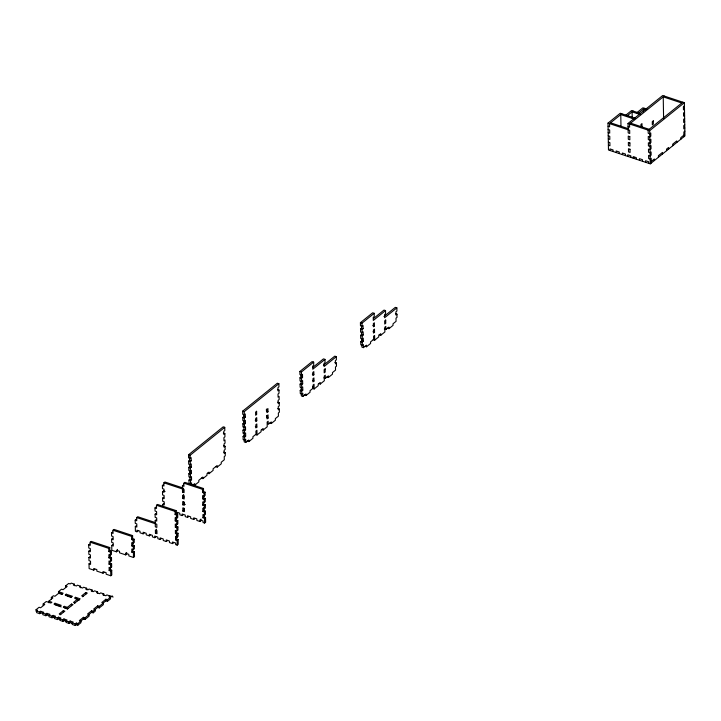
<?xml version="1.0" encoding="UTF-8"?>
<svg xmlns="http://www.w3.org/2000/svg" width="721" height="721" viewBox="0 0 721 721"><rect width="100%" height="100%" fill="white"/><g stroke="black" fill="none" stroke-linecap="round" stroke-linejoin="round"><path stroke-width="1.08" d="M189.614 457.114L189.668 460.277L188.65 461.098L188.704 464.261L190.254 464.775L190.2 461.611L191.218 460.791L191.164 457.628L190.146 458.448L188.596 457.934L188.541 454.771L223.222 426.823L224.763 427.337L224.817 430.5L223.798 431.32L223.852 434.484L224.88 433.663L223.33 433.15M243.752 414.548L243.788 416.657L242.77 417.486L242.824 420.64L244.374 421.154L244.311 417.991L245.338 417.171L245.284 414.016L244.257 414.836L242.716 414.323L242.653 411.159L277.333 383.212L278.883 383.725L278.937 386.889L277.918 387.709L277.973 390.872L278.991 390.052L277.441 389.538M190.146 458.448L190.092 455.284L224.763 427.337M244.257 414.836L244.203 411.673L278.883 383.725M300.972 374.848L301.008 376.948L299.99 377.777L300.044 380.931L301.594 381.445L301.54 378.291L302.559 377.462L302.505 374.307L301.486 375.127L299.936 374.614L299.882 371.45L312.121 361.591L313.671 362.104L313.725 365.259L312.707 366.088L312.761 369.242L325 359.382L323.45 358.869L312.959 367.322M361.518 326.054L361.554 328.154L360.527 328.983L360.59 332.138L362.131 332.651L362.077 329.497L363.096 328.668L363.042 325.513L362.023 326.334L360.473 325.82L360.419 322.657L372.658 312.797L374.208 313.311L374.262 316.465L373.244 317.294L373.298 320.448L385.537 310.589L383.987 310.075L373.496 318.529M608.01 123.111L629.676 130.303L629.739 133.466L628.189 132.952L628.018 123.462L662.698 95.523L684.373 102.706L684.95 135.899L650.27 163.847L608.479 149.986L608.01 123.111L620.249 113.251L635.21 118.217M94.775 569.284L93.757 570.113L89.116 568.572L89.025 563.831L90.576 564.345L90.522 561.181L88.971 560.668L88.917 557.504L90.467 558.018L90.413 554.855L88.863 554.341L88.809 551.186L90.359 551.7L90.305 548.537L88.755 548.023L88.701 544.86L90.242 545.373L90.188 542.21L91.207 541.39L109.79 547.554L109.844 550.709L108.826 551.538L110.367 552.052L111.394 551.223L109.844 550.709M162.757 506.331L162.73 504.43L164.271 504.943L164.217 501.78L162.667 501.266L162.613 498.112L164.163 498.626L164.109 495.462L162.558 494.948L162.504 491.785L164.055 492.299L164 489.135L162.45 488.622L162.396 485.467L163.946 485.981L163.883 482.818L164.911 481.998L182.449 487.811M301.486 375.127L301.432 371.964L313.671 362.104M362.023 326.334L361.969 323.17L374.208 313.311M621.79 113.765L609.551 123.624L609.615 126.788L608.064 126.274M88.701 544.86L89.719 544.04M162.396 485.467L163.415 484.638M190.254 464.775L191.272 463.945L191.326 467.109L190.308 467.929L190.362 471.092L188.821 470.579L188.767 467.415L189.785 466.595L189.749 464.486M244.374 421.154L245.392 420.334L245.446 423.497L244.428 424.318L244.482 427.481L242.932 426.967L242.878 423.804L243.896 422.984L243.86 420.875M625.531 115.396L631.578 110.529L640.347 113.44M117.451 549.411L117.478 550.988L116.46 551.808L111.818 550.267L111.728 545.527L113.278 546.04L113.224 542.886L111.674 542.372L111.62 539.209L113.17 539.723L113.116 536.559L111.566 536.045L111.512 532.882L113.062 533.396L113.008 530.241L114.026 529.412L132.601 535.577L132.655 538.74L131.637 539.56L133.187 540.074L134.205 539.254L132.655 538.74M627 115.973L633.119 111.043M88.809 551.186L89.828 550.357M111.512 532.882L112.53 532.062M162.504 491.785L163.523 490.965L165.073 491.479M190.362 471.092L191.389 470.272L191.444 473.436L190.425 474.256L190.479 477.419L188.929 476.905L188.875 473.742L189.893 472.922L189.857 470.813M244.482 427.481L245.5 426.661L245.555 429.815L244.536 430.635L244.59 433.799L243.04 433.285L242.986 430.131L244.004 429.301L243.95 426.147M301.594 381.445L302.613 380.625L302.667 383.788L301.648 384.608L301.702 387.772L300.152 387.258L300.098 384.095L301.117 383.275L301.081 381.166M362.131 332.651L363.159 331.831L363.213 334.995L362.185 335.815L362.248 338.978L360.698 338.464L360.644 335.301L361.663 334.481L361.627 332.372M323.414 365.304L334.778 356.147L336.328 356.661L336.383 359.824L335.364 360.644L335.418 363.808L336.437 362.987L334.886 362.474M383.951 316.519L395.315 307.353L396.865 307.867L396.92 311.03L395.901 311.851L395.955 315.014L396.974 314.194L395.423 313.68M636.859 112.683L642.907 107.817L647.548 109.349M137.963 530.962L136.945 531.783L135.395 531.269L135.314 526.528L136.855 527.042L136.801 523.879L135.26 523.365L135.197 520.202L136.747 520.715L136.693 517.552L137.711 516.732L155.258 522.554M223.546 445.794L225.096 446.308L224.078 447.128L224.024 443.965L225.042 443.145L224.988 439.981L223.97 440.81L223.916 437.647L224.934 436.827L224.88 433.663M256.775 420.776L255.757 421.596L255.703 418.432L256.721 417.612L256.775 420.776L255.225 420.262M267.996 411.736L266.977 412.556L266.914 409.393L267.942 408.573L267.996 411.736L266.446 411.222L266.41 409.113M277.666 402.183L279.216 402.697L278.189 403.517L278.135 400.353L279.153 399.533L279.099 396.37L278.081 397.19L278.027 394.026L279.045 393.206L278.991 390.052M313.887 374.749L312.869 375.569L312.815 372.406L313.833 371.585L313.887 374.749L312.337 374.235M336.328 356.661L324.09 366.529L324.035 363.366L325.054 362.546L325 359.382M374.424 325.955L373.406 326.775L373.352 323.612L374.37 322.792L374.424 325.955L372.883 325.441M396.865 307.867L384.626 317.736L384.572 314.572L385.591 313.752L385.537 310.589M638.337 113.26L644.448 108.321M88.917 557.504L89.936 556.684M111.62 539.209L112.638 538.389M135.197 520.202L136.224 519.381M162.613 498.112L163.631 497.283M190.479 477.419L191.498 476.59L191.552 479.753L190.533 480.574L190.587 483.737L189.037 483.223L188.983 480.06L190.002 479.24L189.965 477.131M244.59 433.799L245.609 432.979L245.663 436.142L244.644 436.962L244.698 440.125L243.157 439.612L243.094 436.448L244.122 435.628L244.059 432.465M301.702 387.772L302.721 386.952L302.784 390.106L301.757 390.935L301.811 394.09L300.269 393.576L300.215 390.421L301.234 389.592L301.198 387.492M362.248 338.978L363.267 338.158L363.321 341.312L362.303 342.142L362.357 345.296L360.806 344.782L360.752 341.628L361.771 340.799L361.735 338.699M136.693 517.552L156.817 524.23L156.872 527.393L155.321 526.88L155.213 520.553L156.763 521.067L156.709 517.903L155.159 517.39L155.105 514.235L156.655 514.749L156.601 511.586L155.051 511.072L154.997 507.908L156.538 508.422L156.484 505.259L157.511 504.439L176.086 510.603L176.14 513.758L175.122 514.587L176.663 515.1L177.69 514.271L176.14 513.758M163.883 482.818L184.008 489.487L184.071 492.65L182.521 492.137L182.413 485.819L183.954 486.333L183.9 483.169L184.918 482.349L203.502 488.505L203.556 491.668L202.538 492.488L204.079 493.002L205.097 492.182L203.556 491.668M664.248 96.028L629.568 123.976L629.622 127.139L628.081 126.626M154.997 507.908L156.015 507.088M182.413 485.819L183.431 484.99M223.663 452.112L225.204 452.626L224.186 453.455L224.132 450.292L225.15 449.471L225.096 446.308M256.883 427.102L255.865 427.923L255.811 424.759L256.829 423.939L256.883 427.102L255.333 426.589M268.104 418.054L267.085 418.874L267.031 415.72L268.05 414.899L268.104 418.054L266.554 417.54L266.518 415.431M277.774 408.501L279.324 409.014L278.306 409.834L278.243 406.671L279.27 405.851L279.216 402.697M313.995 381.067L312.977 381.887L312.923 378.732L313.941 377.903L313.995 381.067L312.454 380.553M374.541 332.273L373.523 333.093L373.46 329.939L374.487 329.109L374.541 332.273L372.991 331.759M89.025 563.831L90.053 563.002M111.728 545.527L112.755 544.706M135.314 526.528L136.332 525.708M162.73 504.43L163.748 503.609M108.826 551.538L108.763 548.375L109.79 547.554M190.587 483.737L191.606 482.917L191.642 485.026M244.698 440.125L245.717 439.305L245.78 442.46L244.23 441.946L244.194 439.837M301.811 394.09L302.838 393.269L302.892 396.433L301.342 395.919L301.306 393.81M362.357 345.296L363.375 344.476L363.429 347.639L361.879 347.125L361.843 345.017M36.077 611.309L36.05 609.732L39.105 607.262L40.655 607.776L44.738 604.486L43.188 603.973L43.215 605.559M43.188 603.973L46.252 601.512L50.894 603.053L51.912 602.233L48.821 601.206L48.848 602.783M51.38 598.98L51.344 597.403L53.39 595.753L54.94 596.267L59.014 592.986L62.114 594.014L63.133 593.185L58.491 591.644L58.518 593.23L62.231 594.465M58.491 591.644L61.546 589.183L63.097 589.697L67.17 586.407L65.629 585.894L65.656 587.471M65.629 585.894L68.684 583.424L70.234 583.938L71.253 583.118L74.353 584.145L74.38 585.722M155.105 514.235L156.124 513.406M182.521 492.137L183.54 491.316L183.485 488.153M112.26 595.861L107.42 599.755L105.879 599.241L101.796 602.531L103.346 603.044L99.264 606.334L97.714 605.82L93.64 609.101L95.19 609.615L93.144 611.264L91.594 610.75L87.52 614.04L89.071 614.553L84.988 617.834L83.438 617.32L79.355 620.61L80.905 621.123L77.85 623.593L76.3 623.079L76.327 624.656L75.308 625.477L72.208 624.458L72.181 622.872L73.2 622.052L70.108 621.024L70.135 622.602L69.117 623.431L66.017 622.403L65.99 620.817L67.008 619.997L63.917 618.969L63.944 620.556L62.925 621.376L59.825 620.348L59.798 618.771L60.816 617.942L58.5 617.176L58.527 618.753L57.509 619.573L54.408 618.555L54.381 616.969L55.4 616.149L53.075 615.373L53.111 616.96L52.083 617.78L48.992 616.752L48.965 615.175L49.983 614.355L46.883 613.328L46.91 614.905L45.892 615.725L42.8 614.698L42.773 613.12L43.792 612.3L40.691 611.273L40.718 612.85L39.7 613.67L36.609 612.643L36.582 611.066L37.6 610.245L36.05 609.732M48.821 601.206L52.894 597.916L51.344 597.403M192.426 485.458L194.724 483.611L194.751 485.188L193.201 484.674M245.78 442.46L248.835 439.999L248.862 441.576L247.312 441.063M302.892 396.433L305.947 393.963L305.974 395.55L304.433 395.036M323.783 377.831L325.324 378.345L328.388 375.884L328.415 377.462L326.865 376.948M363.429 347.639L366.493 345.17L366.52 346.756L364.97 346.242M384.32 329.046L385.87 329.551L388.925 327.091L388.952 328.668L387.402 328.154M194.751 485.188L198.825 481.907L198.798 480.321L202.88 477.032L202.907 478.618L201.357 478.104M202.907 478.618L206.99 475.328L206.963 473.751L209 472.102L209.027 473.679L207.477 473.174M209.027 473.679L213.11 470.398L213.083 468.812L217.156 465.523L217.183 467.109L215.642 466.595M217.183 467.109L221.266 463.819L221.239 462.242L224.294 459.773L224.24 456.609L225.258 455.789L225.204 452.626M248.862 441.576L252.945 438.287L252.918 436.71L255.973 434.24L255.919 431.077L256.937 430.257L257.018 434.997L255.477 434.484M257.018 434.997L261.101 431.717L261.074 430.131L263.111 428.49L263.138 430.067L261.597 429.554M263.138 430.067L267.221 426.778L267.14 422.037L268.158 421.217L268.212 424.381L271.276 421.911L271.303 423.497L269.753 422.984M271.303 423.497L275.377 420.208L275.35 418.622L278.414 416.161L278.36 412.998L279.378 412.178L279.324 409.014M305.974 395.55L310.057 392.26L310.03 390.674L313.085 388.213L313.031 385.05L314.05 384.23L314.14 388.97L312.59 388.457L312.553 386.564M314.14 388.97L318.213 385.681L318.186 384.104L320.232 382.454L320.259 384.041L318.709 383.527M320.259 384.041L324.333 380.751L324.252 376.011L325.27 375.19L325.324 378.345M328.415 377.462L332.498 374.172L332.462 372.595L335.526 370.125L335.472 366.971L336.491 366.142L336.437 362.987M366.52 346.756L370.594 343.466L370.567 341.889L373.631 339.42L373.577 336.256L374.596 335.436L374.677 340.177L373.127 339.663M374.677 340.177L378.759 336.887L378.732 335.31L380.769 333.661L380.796 335.247L379.246 334.733M380.796 335.247L384.879 331.957L384.789 327.217L385.816 326.397L385.87 329.551M388.952 328.668L393.035 325.378L393.008 323.801L396.063 321.332L396.009 318.177L397.028 317.348L396.974 314.194M131.637 539.56L131.583 536.397L132.601 535.577M39.7 613.67L39.673 612.093L40.691 611.273M74.353 584.145L73.335 584.965L76.426 585.993L77.444 585.173L80.545 586.2L80.572 587.777M108.934 557.856L109.953 557.036L111.503 557.549L110.484 558.369L108.934 557.856L108.88 554.692L110.421 555.206L111.449 554.386L111.394 551.223M155.213 520.553L156.232 519.733M182.629 498.463L182.575 495.3L184.125 495.814L184.179 498.977L182.629 498.463L183.648 497.634L183.594 494.48M55.012 603.252L53.985 604.081L60.185 606.136L61.204 605.307L55.012 603.252L55.039 604.838L61.231 606.893M66.224 594.212L65.205 595.032L71.397 597.087L72.415 596.267L66.224 594.212L66.251 595.798M136.945 531.783L136.918 530.196L140.009 531.224L140.036 532.81L143.137 533.837L144.155 533.008M109.042 564.183L110.061 563.353L111.611 563.867L110.592 564.696L109.042 564.183L108.988 561.019L110.538 561.533L111.557 560.713L111.503 557.549M131.745 545.878L132.763 545.058L134.313 545.572L133.295 546.392L131.745 545.878L131.691 542.724L133.241 543.237L134.259 542.408L134.205 539.254M45.892 615.725L45.865 614.148L46.883 613.328M80.545 586.2L79.526 587.02L82.618 588.048L83.636 587.227L86.736 588.255L86.763 589.832M182.737 504.781L182.683 501.618L184.234 502.131L184.288 505.295L182.737 504.781L183.756 503.961L183.72 501.852M175.122 514.587L175.068 511.423L176.086 510.603M202.538 492.488L202.475 489.325L203.502 488.505M682.823 102.193L648.143 130.141L648.206 133.304L649.747 133.818L650.766 132.988L650.829 136.152L649.801 136.972L648.26 136.458L648.314 139.622L649.864 140.135L650.883 139.315L650.937 142.479L649.918 143.299L648.368 142.785L648.422 145.948L649.972 146.462L650.991 145.633L651.045 148.796L650.027 149.617L648.476 149.103L648.53 152.266L650.081 152.78L651.099 151.96L651.153 155.123L650.135 155.943L648.585 155.43L648.648 158.593L650.189 159.107L651.207 158.278L651.297 163.027M650.27 163.847L649.693 130.654L684.373 102.706M116.46 551.808L116.432 550.231L119.524 551.259L119.551 552.836L125.742 554.891L125.715 553.313L126.743 552.493M93.757 570.113L93.73 568.527L96.821 569.554L96.848 571.131L103.04 573.186L104.067 572.366M125.742 554.891L126.77 554.07M143.137 533.837L143.109 532.251L146.201 533.279L146.228 534.865L149.328 535.883L150.347 535.063M177.763 512.973L176.744 513.794L176.717 512.216L179.808 513.235L179.835 514.821L182.161 515.587L183.179 514.767M109.15 570.5L110.178 569.68L111.719 570.194L110.701 571.014L109.15 570.5L109.096 567.337L110.646 567.851L111.665 567.03L111.611 563.867M131.853 552.205L132.88 551.385L134.421 551.898L133.403 552.719L131.853 552.205L131.799 549.042L133.349 549.555L134.367 548.735L134.313 545.572M684.427 105.87L683.409 106.69L683.463 109.853L684.481 109.024M52.083 617.78L52.056 616.203L53.075 615.373M64.295 606.334L64.322 607.92L67.423 608.948L73.019 604.586L71.469 604.072L67.395 607.361L64.295 606.334L63.277 607.154L67.918 608.695M74.353 603.351L80.157 598.836L75.516 597.294L74.497 598.115L77.589 599.142L77.616 600.728M86.736 588.255L85.718 589.075L88.034 589.841L89.053 589.021L92.153 590.048L92.18 591.626M155.439 533.198L155.385 530.034L156.926 530.548L156.98 533.711L155.439 533.198L156.457 532.377L156.403 529.214M182.855 511.108L182.792 507.945L184.342 508.458L184.396 511.622L182.855 511.108L183.873 510.279L183.837 508.179M175.23 520.904L176.248 520.084L177.799 520.598L176.78 521.418L175.23 520.904L175.176 517.741L176.726 518.255L177.745 517.435L177.69 514.271M202.646 498.815L203.664 497.986L205.215 498.499L204.196 499.329L202.646 498.815L202.592 495.651L204.133 496.165L205.161 495.345L205.097 492.182M60.077 614.86L64.863 611.165L63.313 610.651L59.23 613.941L60.78 614.454M77.589 599.142L73.515 602.432L75.065 602.945M82.518 596.781L87.295 593.077L85.754 592.563L81.671 595.852L83.221 596.366M149.328 535.883L149.301 534.306L152.392 535.333L152.419 536.911L154.745 537.686L155.763 536.866M684.535 112.188L683.517 113.008L683.571 116.171L684.59 115.351M57.509 619.573L57.473 617.996L58.5 617.176M92.153 590.048L91.134 590.869L93.46 591.644L94.478 590.823L97.569 591.842L97.596 593.428M103.04 573.186L103.013 571.609L106.113 572.636L106.14 574.213L110.782 575.755L111.8 574.934L111.719 570.194M125.715 553.313L128.816 554.341L128.843 555.918L133.484 557.459L134.503 556.639L134.421 551.898M175.338 527.231L176.357 526.402L177.907 526.916L176.888 527.745L175.338 527.231L175.284 524.068L176.834 524.582L177.853 523.761L177.799 520.598M202.754 505.133L203.773 504.312L205.323 504.826L204.304 505.646L202.754 505.133L202.7 501.969L204.25 502.483L205.269 501.663L205.215 498.499M154.745 537.686L154.718 536.1L157.809 537.127L157.845 538.713L160.161 539.479L161.18 538.659M182.161 515.587L182.134 514.01L185.225 515.037L185.252 516.615L187.577 517.39L188.596 516.56M634.264 157.376L633.245 158.196L633.218 156.619L636.31 157.647L636.346 159.224M684.644 118.514L683.625 119.335L683.679 122.498L684.698 121.669M62.925 621.376L62.898 619.79L63.917 618.969M97.569 591.842L96.551 592.671L99.651 593.698L100.67 592.869L103.761 593.897L103.788 595.483M175.446 533.549L176.474 532.729L178.015 533.243L176.996 534.063L175.446 533.549L175.392 530.386L176.942 530.899L177.961 530.079L177.907 526.916M202.862 511.459L203.881 510.63L205.431 511.144L204.413 511.973L202.862 511.459L202.808 508.296L204.358 508.81L205.377 507.99L205.323 504.826M160.161 539.479L160.134 537.902L163.234 538.929L163.261 540.507L166.353 541.534L167.371 540.714M187.577 517.39L187.55 515.803L190.641 516.831L190.677 518.417L193.769 519.435L194.787 518.615M684.761 124.832L683.733 125.652L683.796 128.816L684.815 127.996M69.117 623.431L69.09 621.844L70.108 621.024M103.761 593.897L102.742 594.726L105.843 595.744L106.861 594.924L113.143 597.015M175.564 539.876L176.582 539.047L178.132 539.56L177.105 540.389L175.564 539.876L175.509 536.712L176.528 535.892M175.509 536.712L177.051 537.226L178.069 536.406L178.015 533.243M202.971 517.777L203.998 516.957L205.539 517.471L204.521 518.291L202.971 517.777L202.916 514.614L204.467 515.127L205.485 514.307L205.431 511.144M166.353 541.534L166.326 539.957L169.426 540.984L169.453 542.562L172.544 543.589L173.563 542.769M193.769 519.435L193.742 517.858L196.842 518.886L196.869 520.463L199.96 521.49L200.979 520.67L200.952 519.093M684.869 131.159L683.85 131.979L683.932 136.72M75.308 625.477L75.281 623.899L76.3 623.079M80.202 621.538L83.465 618.906L83.438 617.32M88.359 614.959L91.621 612.327L91.594 610.75M94.478 610.029L97.741 607.397L97.714 605.82M102.643 603.45L105.906 600.818L105.879 599.241M651.27 161.441L654.326 158.981L654.353 160.558M683.905 135.142L680.84 137.603L680.867 139.189M76.327 624.656L77.877 625.17L80.932 622.71L80.905 621.123M83.465 618.906L85.015 619.42L89.098 616.131L89.071 614.553M91.621 612.327L93.171 612.841L95.217 611.201L95.19 609.615M97.741 607.397L99.291 607.911L103.373 604.622L103.346 603.044M105.906 600.818L107.456 601.332L110.511 598.872L110.484 597.285L108.934 596.772L109.953 595.952L109.98 597.538M172.544 543.589L172.517 542.012L175.618 543.03L175.645 544.616L177.195 545.13L178.213 544.31L178.132 539.56M199.96 521.49L199.933 519.913L203.034 520.941L203.061 522.518L204.602 523.031L205.629 522.211L205.539 517.471M681.805 103.013L663.23 96.857L663.608 118.983M645.493 109.835L643.429 109.15L643.483 112.305M640.356 114.603L632.101 111.863L632.218 118.19M634.192 119.037L620.772 114.585L620.979 126.175M630.587 123.156L649.17 129.32M628.018 123.462L649.693 130.654M610.579 122.804L628.117 128.626M608.118 129.438L609.669 129.951L609.723 133.115L608.173 132.601M608.227 135.755L609.777 136.269L609.831 139.432L608.281 138.919M608.335 142.082L609.885 142.596L609.939 145.759L608.398 145.245M360.419 322.657L361.969 323.17M361.554 328.154L363.096 328.668M360.527 328.983L362.077 329.497M361.663 334.481L363.213 334.995M360.644 335.301L362.185 335.815M361.771 340.799L363.321 341.312M360.752 341.628L362.303 342.142M299.882 371.45L301.432 371.964M301.008 376.948L302.559 377.462M299.99 377.777L301.54 378.291M301.117 383.275L302.667 383.788M300.098 384.095L301.648 384.608M301.234 389.592L302.784 390.106M300.215 390.421L301.757 390.935M242.653 411.159L244.203 411.673M243.788 416.657L245.338 417.171M242.77 417.486L244.311 417.991M243.896 422.984L245.446 423.497M242.878 423.804L244.428 424.318M244.004 429.301L245.555 429.815M242.986 430.131L244.536 430.635M244.122 435.628L245.663 436.142M243.094 436.448L244.644 436.962M188.541 454.771L190.092 455.284M189.668 460.277L191.218 460.791M188.65 461.098L190.2 461.611M189.785 466.595L191.326 467.109M188.767 467.415L190.308 467.929M189.893 472.922L191.444 473.436M188.875 473.742L190.425 474.256M190.002 479.24L191.552 479.753M188.983 480.06L190.533 480.574M183.9 483.169L202.475 489.325M183.756 503.961L185.306 504.475M156.484 505.259L175.068 511.423M113.008 530.241L131.583 536.397M90.188 542.21L108.763 548.375M67.287 596.141L71.415 597.502M76.471 599.187L79.256 600.106M36.582 611.066L39.673 612.093M42.773 613.12L45.865 614.148M48.965 615.175L52.056 616.203M54.381 616.969L57.473 617.996M59.798 618.771L62.898 619.79M65.99 620.817L69.09 621.844M72.181 622.872L75.281 623.899M40.718 612.85L42.782 613.535M46.91 614.905L48.974 615.59M53.111 616.96L54.652 617.473M58.527 618.753L60.068 619.267M63.944 620.556L67.035 621.583M70.135 622.602L72.199 623.286M676.794 142.47L676.767 140.892L672.684 144.182L672.711 145.759M668.628 149.049L668.601 147.472L666.565 149.112L666.592 150.698M662.509 153.979L662.482 152.401L658.408 155.691L658.435 157.268M648.729 163.334L648.702 161.747L645.601 160.729L645.628 162.306M642.032 126.761L641.978 123.597L640.951 124.418L641.005 127.581M642.537 161.279L642.51 159.701L639.41 158.674L639.437 160.251M630.92 157.43L630.893 155.844L627.802 154.817L627.829 156.403M625.504 155.628L625.477 154.051L622.385 153.023L622.412 154.6M619.312 153.582L619.285 151.996L616.194 150.968L616.221 152.555M613.12 151.527L613.093 149.941L609.993 148.914L610.02 150.5M204.079 493.002L204.133 496.165M204.196 499.329L204.25 502.483M204.304 505.646L204.358 508.81M204.413 511.973L204.467 515.127M204.521 518.291L204.602 523.031M203.628 495.886L203.664 497.986M203.737 502.204L203.773 504.312M203.827 507.476L203.881 510.63M203.962 514.848L203.998 516.957M176.663 515.1L176.726 518.255M176.78 521.418L176.834 524.582M176.888 527.745L176.942 530.899M176.996 534.063L177.051 537.226M177.105 540.389L177.195 545.13M176.194 516.921L176.248 520.084M176.321 524.302L176.357 526.402M176.438 530.62L176.474 532.729M176.546 536.947L176.582 539.047M133.187 540.074L133.241 543.237M133.295 546.392L133.349 549.555M133.403 552.719L133.484 557.459M132.727 542.949L132.763 545.058M132.835 549.276L132.88 551.385M110.367 552.052L110.421 555.206M110.484 558.369L110.538 561.533M110.592 564.696L110.646 567.851M110.701 571.014L110.782 575.755M109.916 554.927L109.953 557.036M110.025 561.253L110.061 563.353M110.133 567.571L110.178 569.68M107.42 599.755L107.456 601.332M99.264 606.334L99.291 607.911M93.144 611.264L93.171 612.841M85.754 592.563L85.781 594.149M84.988 617.834L85.015 619.42M77.85 623.593L77.877 625.17M75.516 597.294L75.543 598.872M71.469 604.072L71.496 605.658M67.395 607.361L67.423 608.948M63.313 610.651L63.34 612.228M256.613 411.294L255.585 412.115L255.649 415.278L256.667 414.458L256.613 411.294M325.162 368.864L324.144 369.684L324.198 372.847L325.216 372.027L325.162 368.864M385.699 320.07L384.681 320.89L384.735 324.053L385.753 323.233L385.699 320.07M653.307 120.876L652.28 121.705L652.343 124.859L653.361 124.039L653.307 120.876M629.793 136.62L628.243 136.107L628.297 139.27L629.848 139.784L629.793 136.62M629.902 142.947L628.351 142.434L628.406 145.597L629.956 146.111L629.902 142.947M630.01 149.265L628.46 148.751L628.523 151.915L630.064 152.428L630.01 149.265"/></g></svg>
